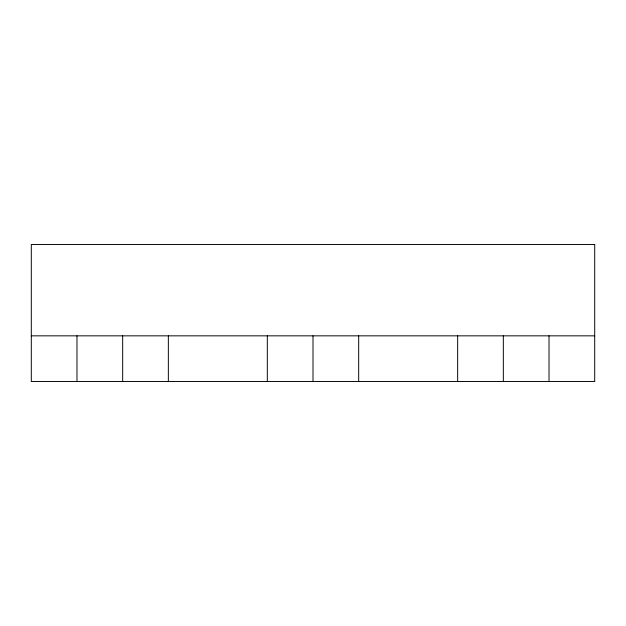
<?xml version="1.0" encoding="UTF-8"?>
<svg xmlns="http://www.w3.org/2000/svg" width="626" height="626" viewBox="0 0 626 626"><rect width="100%" height="100%" fill="white"/><g stroke="black" fill="none" stroke-linecap="round" stroke-linejoin="round"><path stroke-width="0.94" d="M31.3 335.841L594.7 335.841M549.018 335.841L549.018 381.524M503.335 335.841L503.335 381.524M457.653 335.841L457.653 381.524M358.682 335.841L358.682 381.524M313 335.841L313 381.524M267.318 335.841L267.318 381.524M168.347 335.841L168.347 381.524M122.665 335.841L122.665 381.524M76.982 335.841L76.982 381.524M594.7 244.476L31.3 244.476L31.3 381.524L594.7 381.524L594.7 244.476"/></g></svg>
